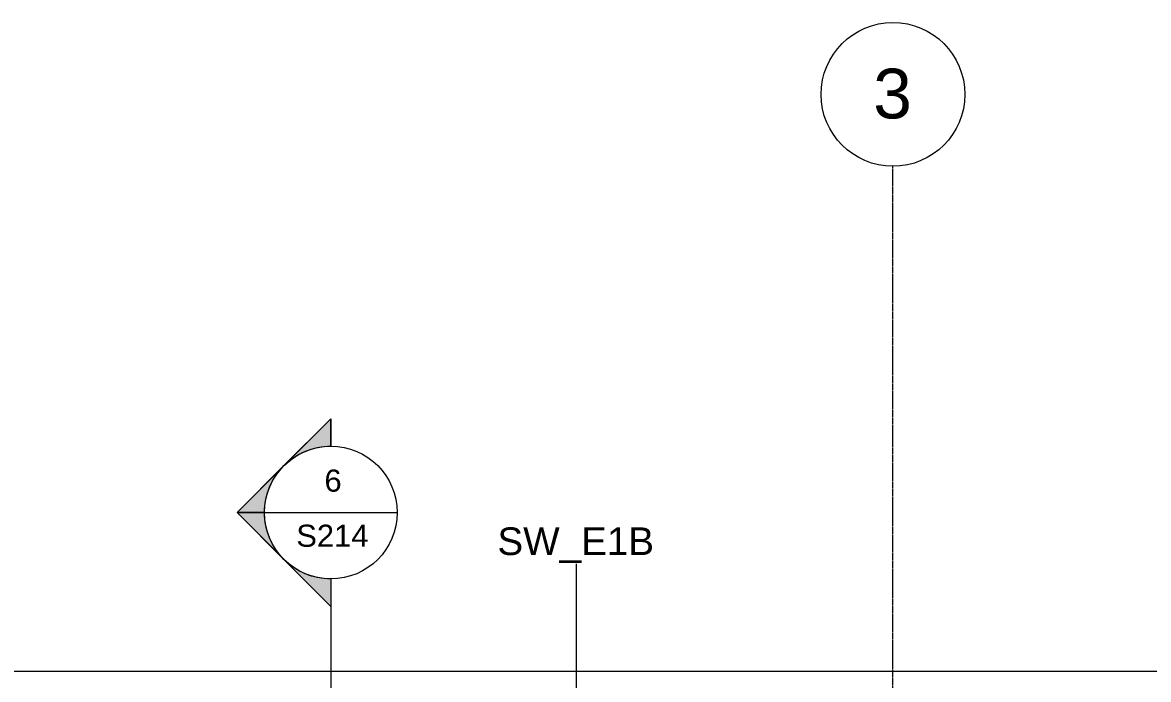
# Model space of a CAD drawing. Header units: inches. Extents: x -4036 to -1914, y 2 to 12338.
# Drawn here: x -3124.9 to -2740, y 12113.1 to 12337.7 of the extents above; entities that cross this region are included whole.
import ezdxf

# ---------------------------------------------------------------- set-up
doc = ezdxf.new("R2010")
doc.units = ezdxf.units.IN
doc.header["$MEASUREMENT"] = 0
doc.linetypes.add('Línea de rejilla', pattern=[0.875, 0.5, -0.125, 0.125, -0.125])
for name, color, linetype, lineweight in [('A-WALL-IDEN', 211, 'Continuous', 9), ('G-ANNO-SYMB', 111, 'Continuous', 9), ('I-WALL', 2, 'Continuous', 9), ('S-GRID', 1, 'Continuous', 9), ('S-GRID-IDEN', 1, 'Continuous', 9)]:
    doc.layers.add(name, color=color, linetype=linetype, lineweight=lineweight)
doc.styles.add('Arial', font='arial.ttf', dxfattribs={"height": 9.448819})
doc.styles.add('Arial_1', font='arial.ttf', dxfattribs={"height": 17.007874})
doc.styles.add('Arial_2', font='arial.ttf', dxfattribs={"height": 7.559055})

# ---------------------------------------------------------------- blocks, each defined once
blk = doc.blocks.new('Rejilla - Extremo inicial de rejilla - Círculo-11506-FRAMING PLAN - 2ND FLOOR')
at = {"layer": 'S-GRID-IDEN'}
blk.add_circle((0, 0), 0.2559, dxfattribs=at)
blk = doc.blocks.new('Vista de diseño - Extremo inicial de sección - Rellenado-1561-FRAMING PLAN - 2ND FLOOR')
at = {"layer": 'G-ANNO-SYMB'}
h = blk.add_hatch(color=256, dxfattribs=at)
edge = h.paths.add_edge_path(flags=0)
edge.add_line((-0.2362, 0.3341), (-0.2362, 0.2362))
edge.add_arc((-0.2362, 0), 0.2362, 90, 135)
edge.add_line((-0.4033, 0.167), (-0.2362, 0.3341))
h = blk.add_hatch(color=256, dxfattribs=at)
edge = h.paths.add_edge_path(flags=0)
edge.add_line((-0.2362, 0.3341), (-0.0692, 0.167))
edge.add_arc((-0.2362, 0), 0.2362, 45, 90)
edge.add_line((-0.2362, 0.2362), (-0.2362, 0.3341))
h = blk.add_hatch(color=256, dxfattribs=at)
edge = h.paths.add_edge_path(flags=0)
edge.add_line((-0.5703, 0), (-0.4033, 0.167))
edge.add_arc((-0.2362, 0), 0.2362, 135, 180)
edge.add_line((-0.4724, 0), (-0.5703, 0))
h = blk.add_hatch(color=256, dxfattribs=at)
edge = h.paths.add_edge_path(flags=0)
edge.add_line((0.0978, 0), (0, 0))
edge.add_arc((-0.2362, 0), 0.2362, 360, 405)
edge.add_line((-0.0692, 0.167), (0.0978, 0))
for p, q in [((-0.2362, 0.3341), (-0.5703, 0)), ((-0.2362, 0.3341), (-0.4033, 0.167)), ((-0.2362, 0.3341), (0.0978, 0)), ((-0.2362, 0.2362), (-0.2362, 0.3341)), ((-0.2362, 0.3341), (-0.2362, 0.2362)), ((-0.0692, 0.167), (-0.2362, 0.3341)), ((-0.4033, 0.167), (-0.5703, 0)), ((0.0978, 0), (-0.0692, 0.167)), ((-0.5703, 0), (-0.4724, 0)), ((0, 0), (0.0978, 0)), ((-0.4724, 0), (-0.5703, 0)), ((0, 0), (0.0978, 0))]:
    blk.add_line(p, q, dxfattribs=at)
for start, end in [(360, 180), (90, 135), (45, 90), (135, 180), (360, 45), (180, 360)]:
    blk.add_arc((-0.2362, 0), 0.2362, start, end, dxfattribs=at)

msp = doc.modelspace()

# ---------------------------------------------------------------- linework, layer by layer
at = {"layer": 'A-WALL-IDEN'}
msp.add_line((-2935.52, 12080.37), (-2935.52, 12152.63), dxfattribs=at)
at = {"layer": 'G-ANNO-SYMB'}
for p, q in [((-3042.15, 12170.16), (-2996.8, 12170.16)), ((-3019.47, 12147.48), (-3019.47, 12040.11))]:
    msp.add_line(p, q, dxfattribs=at)
at = {"layer": 'I-WALL'}
msp.add_line((-2639.42, 12115.84), (-3857.97, 12115.84), dxfattribs=at)
at = {"layer": 'S-GRID', "linetype": 'Línea de rejilla'}
msp.add_line((-2827.32, 9786.33), (-2827.32, 12288.56), dxfattribs=at)

# ---------------------------------------------------------------- block references
at = {"layer": 'G-ANNO-SYMB', "extrusion": (0, 0, -1), "xscale": 95.99999999999994, "yscale": 95.99999999999994, "zscale": 95.99999999999994, "rotation": 270.0000000000003}
msp.add_blockref('Vista de diseño - Extremo inicial de sección - Rellenado-1561-FRAMING PLAN - 2ND FLOOR', (3019.47, 12147.48), dxfattribs=at)
at = {"layer": 'S-GRID-IDEN', "xscale": 95.99999999999994, "yscale": 95.99999999999994, "zscale": 95.99999999999994}
msp.add_blockref('Rejilla - Extremo inicial de rejilla - Círculo-11506-FRAMING PLAN - 2ND FLOOR', (-2827.32, 12313.12), dxfattribs=at)

# ---------------------------------------------------------------- texts
at = {"layer": 'A-WALL-IDEN', "insert": (-2962.53, 12165.08), "char_height": 9.449, "width": 65.145, "attachment_point": 1, "style": 'Arial'}
msp.add_mtext('SW_E1B', dxfattribs=at)
at = {"layer": 'G-ANNO-SYMB', "attachment_point": 1, "style": 'Arial_2'}
for s, insert, char_height, width in [('6', (-3021.66, 12184.86), 7.56, 7.272), ('S214', (-3031.29, 12166.01), 7.559, 30.603)]:
    msp.add_mtext(s, dxfattribs=dict(at, insert=insert, char_height=char_height, width=width))
at = {"layer": 'S-GRID-IDEN', "insert": (-2834.07, 12321.91), "char_height": 17.01, "width": 16.059, "attachment_point": 1, "style": 'Arial_1'}
msp.add_mtext('3', dxfattribs=at)

doc.saveas('drawing.dxf')
